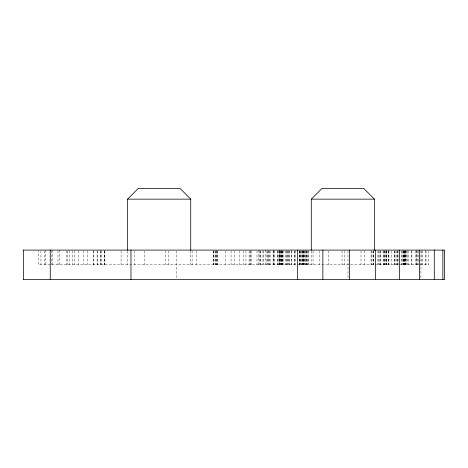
<?xml version="1.0" encoding="UTF-8"?>
<svg xmlns="http://www.w3.org/2000/svg" width="468" height="468" viewBox="0 0 468 468"><rect width="100%" height="100%" fill="white"/><g stroke="black" fill="none" stroke-linecap="round" stroke-linejoin="round"><path stroke-width="0.35" stroke-dasharray="2.34 1.75" d="M428.741 250.789L428.741 264.824L38.54 264.824L38.54 250.789M426.026 250.789L426.026 264.824M425.605 250.789L425.605 264.824M422.774 250.789L422.774 264.824M421.879 250.789L421.879 264.824M420.925 250.807L420.925 278.144M418.222 250.789L418.222 264.824M417.643 250.789L417.643 264.824M416.83 250.789L416.83 264.824M416.204 250.087L416.204 264.824M415.596 250.789L415.596 264.824M411.91 250.789L411.91 264.824M411.594 250.789L411.594 264.824M408.541 250.789L408.541 264.824M407.523 250.789L407.523 264.824M406.598 250.789L406.598 264.824M405.92 250.087L405.92 264.824M405.733 250.789L405.733 264.824M405.487 250.789L405.487 264.824M404.878 250.789L404.843 264.824M404.358 250.789L404.358 264.824M404.165 250.789L404.165 264.824M403.978 250.789L403.978 264.824M403.457 250.789L403.457 264.824M403.205 250.789L403.205 264.824M403.012 250.789L403.012 264.824M402.012 250.789L402.012 264.824M401.866 250.789L401.866 264.824M398.057 250.789L398.057 264.824M397.853 250.789L397.853 264.824M397.256 250.789L397.256 264.824M396.566 250.789L396.566 264.824M395.068 250.789L395.068 264.824M394.378 250.789L394.378 264.824M394.22 250.789L394.22 264.824M391.219 250.789L391.219 264.824M388.931 250.789L388.931 264.824M388.446 250.789L388.446 264.824M388.37 250.789L388.37 264.824M386.504 250.789L386.504 264.824M386.27 250.789L386.27 264.824M386.118 250.789L386.118 264.824M386.059 250.789L386.059 264.824M385.1 250.789L385.1 264.824M384.503 250.789L384.503 264.824M384.205 250.789L384.205 264.824M383.567 250.789L383.567 264.824M383.076 250.789L383.122 264.824M380.853 250.789L380.853 264.824M380.449 250.789L380.449 264.824M379.162 250.789L379.162 264.824M378.296 250.789L378.296 264.824M377.904 250.789L377.904 264.824M373.639 250.789L373.639 264.824M373.335 250.789L373.335 264.824M373.014 250.789L373.014 264.824M371.3 250.789L371.3 264.824M371.048 250.789L371.048 264.824M364.303 250.789L364.303 264.824M361.003 250.789L361.003 264.824M348.011 250.807L348.011 278.144M344.84 250.789L344.84 264.824M342.05 250.789L342.05 264.824M328.483 250.789L328.483 264.824M319.849 250.789L319.849 264.824M313.051 250.789L313.051 264.824M311.29 250.959L311.29 264.824M308.219 250.789L308.219 264.824M308.038 250.789L308.038 264.824M307.107 250.789L307.107 264.824M306.897 250.789L306.897 264.824M306.563 250.789L306.563 264.824M305.978 250.789L305.978 264.824M305.756 250.789L305.756 264.824M304.855 250.789L304.855 264.824M304.627 250.789L304.627 264.824M303.597 250.789L303.597 264.824M303.492 250.789L303.492 264.824M303.381 250.789L303.381 264.824M302.65 250.789L302.65 264.824M302.281 250.789L302.281 264.824M302.059 250.789L302.059 264.824M301.521 250.789L301.521 264.824M300.836 250.789L300.836 264.824M300.626 250.789L300.626 264.824M299.596 250.789L299.608 264.824M299.456 250.789L299.456 264.824M299.216 250.789L299.216 264.824M295.653 250.789L295.653 264.824M294.846 250.789L294.846 264.824M294.507 250.789L294.507 264.824M291.505 250.789L291.505 264.824M291.348 250.789L291.348 264.824M289.154 250.789L289.154 264.824M289.031 250.789L289.031 264.824M288.469 250.789L288.469 264.824M287.668 250.789L287.668 264.824M287.001 250.789L287.001 264.824M286.246 250.789L286.246 264.824M285.749 250.789L285.749 264.824M283.86 250.789L283.86 264.824M282.713 250.789L282.713 264.824M282.514 250.789L282.514 264.824M282.081 250.789L282.081 264.824M281.748 250.789L281.748 264.824M281.56 250.789L281.56 264.824M281.367 250.789L281.367 264.824M280.882 250.789L280.882 264.824M280.238 250.789L280.238 264.824M279.993 250.789L279.993 264.824M279.805 250.087L279.794 264.824M279.607 250.789L279.607 264.824M279.221 250.789L279.221 264.824M279.127 250.789L279.127 264.824M278.203 250.789L278.203 264.824M277.384 250.789L277.384 264.824M277.185 250.789L277.185 264.824M274.131 250.789L274.131 264.824M273.985 250.789L273.985 264.824M273.815 250.789L273.815 264.824M273.107 250.087L273.107 264.824M270.13 250.789L270.13 264.824M269.521 250.789L269.521 264.824M268.895 250.789L268.895 264.824M268.082 250.789L268.082 264.824M267.503 250.789L267.503 264.824M266.912 250.789L266.912 264.824M265.537 250.087L265.537 264.824M263.847 250.789L263.847 264.824M262.952 250.789L262.952 264.824M260.354 250.789L260.354 264.824M260.12 250.789L260.12 264.824M259.699 250.789L259.699 264.824M258.845 250.087L258.845 264.824M256.985 250.789L256.985 264.824M251.532 250.789L251.532 264.824M250.801 250.789L250.801 264.824M250.006 250.789L250.006 264.824M249.105 250.789L249.105 264.824M245.969 250.789L245.969 264.824M243.828 250.789L243.828 264.824M239.821 250.789L239.821 264.824M234.486 250.789L234.486 264.824M231.081 250.789L231.081 264.824M225.166 250.789L225.166 264.824M217.872 250.789L217.872 264.824M217.632 250.789L217.632 264.824M216.655 250.789L216.655 264.824M216.444 250.789L216.444 264.824M215.35 250.789L215.35 264.824M215.163 250.789L215.163 264.824M213.958 250.789L213.958 264.824M213.8 250.789L213.8 264.824M213.437 250.789L213.437 264.824M196.73 250.789L196.73 264.824M192.096 250.789L192.096 264.824M190.739 250.959L190.739 264.824M176.664 250.807L176.664 278.144M168.509 250.789L168.509 264.824M165.731 250.789L165.731 264.824M144.284 250.789L144.284 264.824M134.287 250.789L134.287 264.824M127.594 250.959L127.594 264.824M121.077 250.789L121.077 264.824M104.896 250.789L104.896 264.824M104.539 250.789L104.539 264.824M104.317 250.789L104.317 264.824M101.474 250.789L101.474 264.824M100.848 250.789L100.848 264.824M100.462 250.789L100.462 264.824M97.789 250.789L97.789 264.824M97.116 250.789L97.116 264.824M93.875 250.789L93.875 264.824M93.173 250.789L93.173 264.824M87.253 250.789L87.253 264.824M83.848 250.789L83.848 264.824M78.513 250.789L78.513 264.824M74.511 250.789L74.511 264.824M72.37 250.789L72.37 264.824M69.235 250.789L69.235 264.824M67.532 250.789L67.532 264.824M66.807 250.789L66.807 264.824M59.494 250.087L59.494 264.824M57.985 250.789L57.985 264.824M52.802 250.087L52.802 264.824M51.422 250.789L51.422 264.824M45.226 250.087L45.226 264.824M44.349 250.789L44.349 264.824M40.956 250.789L40.956 264.824"/><path stroke-width="0.7" d="M127.594 250.228L127.594 199.146L138.317 188.417L180.016 188.417L190.739 199.146L190.739 250.228M311.29 250.228L311.29 199.146L322.013 188.417L363.712 188.417L374.435 199.146L374.435 250.228M127.594 199.146L190.739 199.146M311.29 199.146L374.435 199.146M23.4 250.087L444.6 250.087L444.6 279.583L23.4 279.583M442.857 250.087L442.857 279.583M434.275 250.087L434.275 279.583M419.463 250.087L419.463 279.583M399.432 250.087L399.432 279.583M375.541 250.087L375.541 279.583M349.432 250.087L349.432 279.583M322.867 250.087L322.867 279.583M297.671 250.087L297.671 279.583M130.976 250.087L130.976 279.583M50.246 250.087L50.246 279.583M23.499 250.087L23.499 279.583"/></g></svg>
